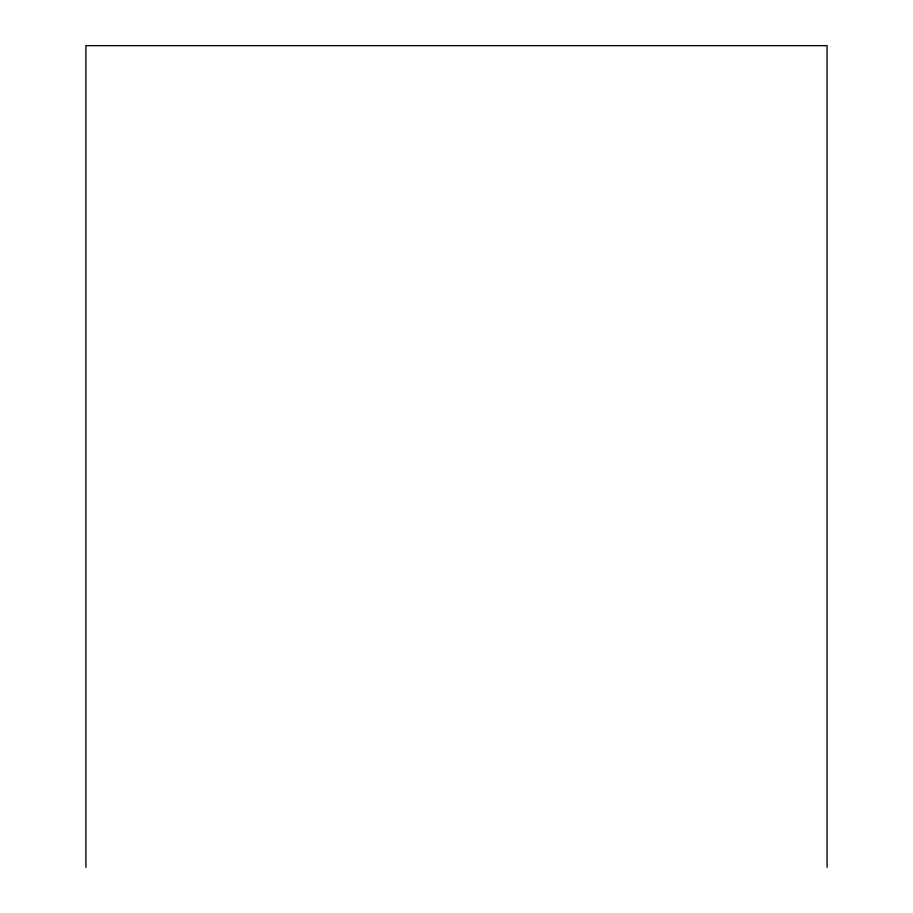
<?xml version="1.0" encoding="UTF-8"?>
<svg xmlns="http://www.w3.org/2000/svg" width="913" height="913" viewBox="0 0 913 913"><rect width="100%" height="100%" fill="white"/><g stroke="black" fill="none" stroke-linecap="round" stroke-linejoin="round"><path stroke-width="1.37" d="M827.075 867.35L827.075 45.65L85.925 45.65L85.925 867.35"/></g></svg>
